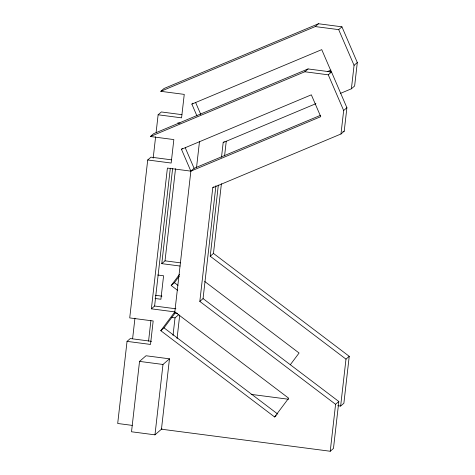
<?xml version="1.0" encoding="UTF-8"?>
<svg xmlns="http://www.w3.org/2000/svg" width="475" height="475" viewBox="0 0 475 475"><rect width="100%" height="100%" fill="white"/><g stroke="black" fill="none" stroke-linecap="round" stroke-linejoin="round"><path stroke-width="0.71" d="M151.549 341.329L130.292 338.556L127.045 341.371L117.693 423.486L132.198 425.38M171.481 159.838L150.961 157.154L147.713 159.974L129.722 317.912L153.176 320.975L150.504 344.434L127.045 341.371M132.608 338.705L134.947 318.179M153.188 158.127L155.61 136.824M156.115 132.418L158.122 114.784L161.369 111.963L181.889 114.647M215.929 185.66L203.062 298.597L338.823 401.512L333.474 448.43L330.232 451.25L161.458 429.204L169.474 358.821L146.021 355.757L139.537 361.398L131.516 431.775L154.969 434.845L161.999 428.735M274.627 416.985L288.669 398.198L174.824 311.897L151.371 308.833L167.408 168.073L190.861 171.137L320.75 116.672L311.333 94.822L181.45 149.287L190.861 171.137L174.824 311.897L160.782 330.683L274.627 416.985L276.254 415.577M148.556 341.192L150.896 320.661M151.371 308.833L154.612 306.013L170.317 168.197M180.102 266.042L161.779 263.649L172.609 168.578M161.779 263.649L165.021 260.828L175.518 168.702M154.969 434.845L162.99 364.462L169.474 358.821M173.013 335.457L175.02 317.864L178.802 314.575M177.044 338.556L179.716 315.097M196.567 167.218L199.506 141.425M330.232 451.25L335.582 404.326L199.821 301.417L212.77 187.744L213.851 186.806M337.707 405.68L340.64 406.06L345.984 359.142L210.229 256.227L218.334 185.09M221.504 157.225L223.179 142.553L224.259 141.615M210.229 256.227L213.471 253.412L221.409 183.736M224.586 155.871L226.254 141.206M212.77 187.744L340.985 133.986L343.657 110.521L328.278 74.824L304.825 71.761L150.391 136.515L173.844 139.579L171.166 163.038L147.713 159.974M340.985 133.986L344.227 131.165L346.898 107.706L331.52 72.004L308.067 68.94L153.633 133.695L150.391 136.515M340.48 93.373L351.393 88.795L354.065 65.336L338.687 29.634L315.234 26.57L160.793 91.325L184.252 94.388L181.575 117.847L158.122 114.784M160.793 91.325L164.041 88.504L318.476 23.75L341.929 26.814L357.307 62.516L354.635 85.975L351.393 88.795M213.471 253.412L349.232 356.321L343.882 403.239L340.64 406.06M177.68 290.415L171.19 285.499L179.526 274.342M171.19 285.499L174.432 282.678L179.259 276.218M160.782 330.683L164.023 327.863L175.435 312.603M290.302 364.753L299.078 353.014L204.695 281.467M196.988 116.013L191.858 104.096L192.939 103.158M315.234 26.57L318.476 23.75M181.45 149.287L182.531 148.348M338.687 29.634L341.929 26.814M304.825 71.761L308.067 68.94M190.861 171.137L194.103 168.316L320.572 115.288M328.278 74.824L331.52 72.004M354.065 65.336L357.307 62.516M343.657 110.521L346.898 107.706M199.821 301.417L203.062 298.597M345.984 359.142L349.232 356.321M335.582 404.326L338.823 401.512M191.858 104.096L321.741 49.637L331.158 71.487L329.787 72.058M327.566 71.529L330.98 70.098M223.179 142.553L315.928 103.663M342.861 131.735L344.227 131.165M177.816 122.883L180.013 123.168M165.021 260.828L180.411 262.835M157.718 275.019L163.584 275.785L160.906 299.25L155.046 298.484M155.355 295.278L161.951 296.139M154.612 306.013L175.869 308.792M174.752 312.96L177.686 313.346M171.356 317.383L175.02 317.864M139.537 361.398L162.99 364.462M251.115 394.369L288.539 399.255M174.432 282.678L177.971 285.362M164.023 327.863L277.875 414.164M195.67 102.6L200.806 114.522M185.262 147.79L194.103 168.316"/></g></svg>
